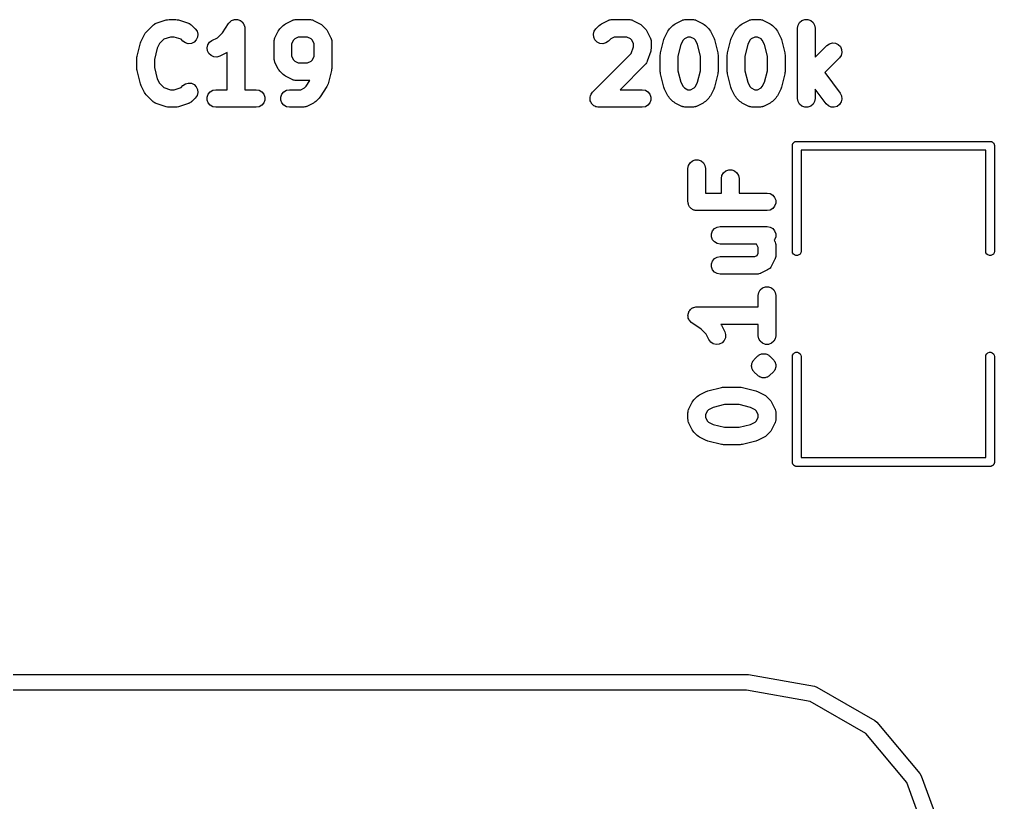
# Model space of a CAD drawing. Extents: x 51 to 137, y -158 to -25.
# Drawn here: x 74.62 to 88.71, y -124.44 to -113.12 of the extents above; entities that cross this region are included whole.
import ezdxf

# ---------------------------------------------------------------- set-up
doc = ezdxf.new("R2010")
doc.units = 0
doc.header["$MEASUREMENT"] = 0
doc.layers.add('BLACK', color=7, linetype='CONTINUOUS')

msp = doc.modelspace()

# ---------------------------------------------------------------- linework, layer by layer
at = {"layer": 'Black'}
for p, q in [((76.5953, -113.174), (76.7404, -113.125)), ((76.7404, -113.125), (76.7605, -113.122)), ((76.7605, -113.122), (76.7806, -113.119)), ((76.7806, -113.119), (76.8773, -113.119)), ((76.8773, -113.119), (76.8974, -113.122)), ((76.8974, -113.122), (76.9175, -113.125)), ((76.9175, -113.125), (77.0626, -113.174)), ((77.6793, -113.14), (77.6847, -113.136)), ((77.6847, -113.136), (77.6989, -113.13)), ((77.6989, -113.13), (77.7125, -113.124)), ((77.7125, -113.124), (77.7195, -113.123)), ((77.7195, -113.123), (77.7261, -113.121)), ((77.7261, -113.121), (77.7413, -113.121)), ((77.7413, -113.121), (77.7564, -113.119)), ((77.7564, -113.119), (77.7632, -113.121)), ((77.7632, -113.121), (77.7702, -113.121)), ((77.7702, -113.121), (77.7845, -113.126)), ((77.7845, -113.126), (77.7992, -113.129)), ((77.7992, -113.129), (77.8051, -113.133)), ((77.8051, -113.133), (77.8117, -113.136)), ((77.8117, -113.136), (77.8233, -113.145)), ((78.4655, -113.18), (78.5623, -113.132)), ((78.5623, -113.132), (78.5693, -113.13)), ((78.5693, -113.13), (78.5756, -113.126)), ((78.5756, -113.126), (78.5903, -113.124)), ((78.5903, -113.124), (78.6045, -113.119)), ((78.6045, -113.119), (78.6118, -113.12)), ((78.6118, -113.12), (78.619, -113.119)), ((78.619, -113.119), (78.8126, -113.119)), ((78.8126, -113.119), (78.8198, -113.12)), ((78.8198, -113.12), (78.8271, -113.119)), ((78.8271, -113.119), (78.8413, -113.124)), ((78.8413, -113.124), (78.856, -113.126)), ((78.856, -113.126), (78.8623, -113.13)), ((78.8623, -113.13), (78.8694, -113.132)), ((78.8694, -113.132), (78.9661, -113.18)), ((83.0314, -113.18), (83.1282, -113.132)), ((83.1282, -113.132), (83.1352, -113.13)), ((83.1352, -113.13), (83.1416, -113.126)), ((83.1416, -113.126), (83.1562, -113.124)), ((83.1562, -113.124), (83.1705, -113.119)), ((83.1705, -113.119), (83.1778, -113.12)), ((83.1778, -113.12), (83.185, -113.119)), ((83.185, -113.119), (83.4269, -113.119)), ((83.4269, -113.119), (83.4341, -113.12)), ((83.4341, -113.12), (83.4414, -113.119)), ((83.4414, -113.119), (83.4557, -113.124)), ((83.4557, -113.124), (83.4703, -113.126)), ((83.4703, -113.126), (83.4767, -113.13)), ((83.4767, -113.13), (83.4837, -113.132)), ((83.4837, -113.132), (83.5805, -113.18)), ((84.0958, -113.18), (84.1926, -113.132)), ((84.1926, -113.132), (84.1996, -113.13)), ((84.1996, -113.13), (84.2059, -113.126)), ((84.2059, -113.126), (84.2206, -113.124)), ((84.2206, -113.124), (84.2349, -113.119)), ((84.2349, -113.119), (84.2422, -113.12)), ((84.2422, -113.12), (84.2494, -113.119)), ((84.2494, -113.119), (84.3461, -113.119)), ((84.3461, -113.119), (84.3534, -113.12)), ((84.3534, -113.12), (84.3607, -113.119)), ((84.3607, -113.119), (84.3749, -113.124)), ((84.3749, -113.124), (84.3896, -113.126)), ((84.3896, -113.126), (84.3959, -113.13)), ((84.3959, -113.13), (84.4029, -113.132)), ((84.4029, -113.132), (84.4997, -113.18)), ((85.0634, -113.18), (85.1602, -113.132)), ((85.1602, -113.132), (85.1672, -113.13)), ((85.1672, -113.13), (85.1736, -113.126)), ((85.1736, -113.126), (85.1882, -113.124)), ((85.1882, -113.124), (85.2025, -113.119)), ((85.2025, -113.119), (85.2098, -113.12)), ((85.2098, -113.12), (85.217, -113.119)), ((85.217, -113.119), (85.3138, -113.119)), ((85.3138, -113.119), (85.321, -113.12)), ((85.321, -113.12), (85.3283, -113.119)), ((85.3283, -113.119), (85.3425, -113.124)), ((85.3425, -113.124), (85.3572, -113.126)), ((85.3572, -113.126), (85.3635, -113.13)), ((85.3635, -113.13), (85.3706, -113.132)), ((85.3706, -113.132), (85.4673, -113.18)), ((85.8938, -113.164), (85.9276, -113.136)), ((85.9276, -113.136), (85.969, -113.121)), ((85.969, -113.121), (86.0131, -113.121)), ((86.0131, -113.121), (86.0546, -113.136)), ((86.0546, -113.136), (86.0884, -113.164)), ((76.4489, -113.301), (76.5456, -113.204)), ((76.5456, -113.204), (76.5516, -113.2)), ((76.5516, -113.2), (76.5565, -113.195)), ((76.5565, -113.195), (76.5696, -113.187)), ((76.5696, -113.187), (76.5818, -113.179)), ((76.5818, -113.179), (76.5888, -113.177)), ((76.5888, -113.177), (76.5953, -113.174)), ((77.0626, -113.174), (77.0691, -113.177)), ((77.0691, -113.177), (77.0761, -113.179)), ((77.0761, -113.179), (77.0883, -113.187)), ((77.0883, -113.187), (77.1014, -113.195)), ((77.1014, -113.195), (77.1063, -113.2)), ((77.1063, -113.2), (77.1123, -113.204)), ((77.1123, -113.204), (77.1607, -113.253)), ((77.1607, -113.253), (77.186, -113.289)), ((77.5527, -113.31), (77.6425, -113.175)), ((77.6425, -113.175), (77.6474, -113.17)), ((77.6474, -113.17), (77.6509, -113.164)), ((77.6509, -113.164), (77.6625, -113.154)), ((77.6625, -113.154), (77.673, -113.143)), ((77.673, -113.143), (77.6793, -113.14)), ((77.8233, -113.145), (77.8359, -113.154)), ((77.8359, -113.154), (77.8401, -113.159)), ((77.8401, -113.159), (77.8455, -113.164)), ((77.8455, -113.164), (77.8531, -113.177)), ((77.8531, -113.177), (77.862, -113.189)), ((77.862, -113.189), (77.864, -113.196)), ((77.864, -113.196), (77.8675, -113.202)), ((77.8675, -113.202), (77.8702, -113.217)), ((77.8702, -113.217), (77.8744, -113.232)), ((77.8744, -113.232), (77.874, -113.239)), ((77.874, -113.239), (77.8752, -113.246)), ((77.8752, -113.246), (77.8752, -114.135)), ((78.3603, -113.286), (78.3724, -113.269)), ((78.3724, -113.269), (78.3841, -113.253)), ((78.3841, -113.253), (78.4325, -113.204)), ((78.4325, -113.204), (78.4492, -113.193)), ((78.4492, -113.193), (78.4655, -113.18)), ((78.9661, -113.18), (78.9825, -113.193)), ((78.9825, -113.193), (78.9991, -113.204)), ((78.9991, -113.204), (79.0475, -113.253)), ((79.0475, -113.253), (79.0592, -113.269)), ((79.0592, -113.269), (79.0713, -113.286)), ((82.9248, -113.289), (82.9501, -113.253)), ((82.9501, -113.253), (82.9984, -113.204)), ((82.9984, -113.204), (83.0151, -113.193)), ((83.0151, -113.193), (83.0314, -113.18)), ((83.5805, -113.18), (83.5968, -113.193)), ((83.5968, -113.193), (83.6135, -113.204)), ((83.6135, -113.204), (83.6619, -113.253)), ((83.6619, -113.253), (83.6735, -113.269)), ((83.6735, -113.269), (83.6856, -113.286)), ((83.9906, -113.286), (84.0028, -113.269)), ((84.0028, -113.269), (84.0144, -113.253)), ((84.0144, -113.253), (84.0628, -113.204)), ((84.0628, -113.204), (84.0795, -113.193)), ((84.0795, -113.193), (84.0958, -113.18)), ((84.4997, -113.18), (84.516, -113.193)), ((84.516, -113.193), (84.5327, -113.204)), ((84.5327, -113.204), (84.5811, -113.253)), ((84.5811, -113.253), (84.5928, -113.269)), ((84.5928, -113.269), (84.6049, -113.286)), ((84.9583, -113.286), (84.9704, -113.269)), ((84.9704, -113.269), (84.9821, -113.253)), ((84.9821, -113.253), (85.0304, -113.204)), ((85.0304, -113.204), (85.0471, -113.193)), ((85.0471, -113.193), (85.0634, -113.18)), ((85.4673, -113.18), (85.4836, -113.193)), ((85.4836, -113.193), (85.5003, -113.204)), ((85.5003, -113.204), (85.5487, -113.253)), ((85.5487, -113.253), (85.5604, -113.269)), ((85.5604, -113.269), (85.5725, -113.286)), ((85.8641, -113.246), (85.8718, -113.202)), ((85.8641, -114.262), (85.8641, -113.246)), ((85.8718, -113.202), (85.8938, -113.164)), ((86.0884, -113.164), (86.1104, -113.202)), ((86.1104, -113.202), (86.1181, -113.246)), ((86.1181, -113.246), (86.1181, -113.665)), ((76.3767, -113.431), (76.4251, -113.334)), ((76.4251, -113.334), (76.4372, -113.318)), ((76.4372, -113.318), (76.4489, -113.301)), ((76.704, -113.405), (76.643, -113.466)), ((76.8012, -113.373), (76.704, -113.405)), ((76.8567, -113.373), (76.8012, -113.373)), ((76.9539, -113.405), (76.8567, -113.373)), ((76.9811, -113.432), (76.9539, -113.405)), ((77.1749, -113.415), (77.1437, -113.446)), ((77.1935, -113.375), (77.1749, -113.415)), ((77.186, -113.289), (77.1974, -113.331)), ((77.1974, -113.331), (77.1935, -113.375)), ((77.4011, -113.422), (77.4794, -113.383)), ((77.4794, -113.383), (77.5527, -113.31)), ((78.2994, -113.425), (78.3036, -113.41)), ((78.3036, -113.41), (78.3062, -113.396)), ((78.3062, -113.396), (78.3098, -113.389)), ((78.3098, -113.389), (78.3119, -113.382)), ((78.3119, -113.382), (78.3603, -113.286)), ((78.5783, -113.418), (78.5525, -113.469)), ((78.5975, -113.398), (78.5783, -113.418)), ((78.649, -113.373), (78.5975, -113.398)), ((78.7826, -113.373), (78.649, -113.373)), ((78.8341, -113.398), (78.7826, -113.373)), ((78.8533, -113.418), (78.8341, -113.398)), ((78.8791, -113.469), (78.8533, -113.418)), ((79.0713, -113.286), (79.1197, -113.382)), ((79.1197, -113.382), (79.1218, -113.389)), ((79.1218, -113.389), (79.1254, -113.396)), ((79.1254, -113.396), (79.128, -113.41)), ((79.128, -113.41), (79.1323, -113.425)), ((82.9133, -113.331), (82.9248, -113.289)), ((82.9172, -113.375), (82.9133, -113.331)), ((82.9358, -113.415), (82.9172, -113.375)), ((82.967, -113.446), (82.9358, -113.415)), ((83.1635, -113.398), (83.1297, -113.432)), ((83.215, -113.373), (83.1635, -113.398)), ((83.3969, -113.373), (83.215, -113.373)), ((83.4484, -113.398), (83.3969, -113.373)), ((83.4677, -113.418), (83.4484, -113.398)), ((83.4934, -113.469), (83.4677, -113.418)), ((83.6856, -113.286), (83.734, -113.382)), ((83.734, -113.382), (83.7361, -113.389)), ((83.7361, -113.389), (83.7398, -113.396)), ((83.7398, -113.396), (83.7424, -113.41)), ((83.7424, -113.41), (83.7466, -113.425)), ((83.8843, -113.602), (83.9326, -113.408)), ((83.9326, -113.408), (83.9383, -113.396)), ((83.9383, -113.396), (83.9423, -113.382)), ((83.9423, -113.382), (83.9906, -113.286)), ((84.2086, -113.418), (84.1757, -113.483)), ((84.2279, -113.398), (84.2086, -113.418)), ((84.2794, -113.373), (84.2279, -113.398)), ((84.3162, -113.373), (84.2794, -113.373)), ((84.3677, -113.398), (84.3162, -113.373)), ((84.3869, -113.418), (84.3677, -113.398)), ((84.4198, -113.483), (84.3869, -113.418)), ((84.6049, -113.286), (84.6533, -113.382)), ((84.6533, -113.382), (84.6572, -113.396)), ((84.6572, -113.396), (84.6629, -113.408)), ((84.6629, -113.408), (84.7113, -113.602)), ((84.8519, -113.602), (84.9003, -113.408)), ((84.9003, -113.408), (84.9059, -113.396)), ((84.9059, -113.396), (84.9099, -113.382)), ((84.9099, -113.382), (84.9583, -113.286)), ((85.1762, -113.418), (85.1433, -113.483)), ((85.1955, -113.398), (85.1762, -113.418)), ((85.247, -113.373), (85.1955, -113.398)), ((85.2838, -113.373), (85.247, -113.373)), ((85.3353, -113.398), (85.2838, -113.373)), ((85.3545, -113.418), (85.3353, -113.398)), ((85.3875, -113.483), (85.3545, -113.418)), ((85.5725, -113.286), (85.6209, -113.382)), ((85.6209, -113.382), (85.6248, -113.396)), ((85.6248, -113.396), (85.6305, -113.408)), ((85.6305, -113.408), (85.6789, -113.602)), ((76.3187, -113.65), (76.3671, -113.457)), ((76.3671, -113.457), (76.3727, -113.444)), ((76.3727, -113.444), (76.3767, -113.431)), ((76.6101, -113.532), (76.5689, -113.697)), ((76.643, -113.466), (76.6101, -113.532)), ((77.0172, -113.457), (76.9811, -113.432)), ((77.0598, -113.469), (77.0172, -113.457)), ((77.1037, -113.465), (77.0598, -113.469)), ((77.1437, -113.446), (77.1037, -113.465)), ((77.3311, -113.528), (77.3414, -113.485)), ((77.3362, -113.572), (77.3311, -113.528)), ((77.3414, -113.485), (77.3657, -113.449)), ((77.3657, -113.449), (77.4011, -113.422)), ((78.2985, -113.439), (78.2998, -113.432)), ((78.2985, -113.681), (78.2985, -113.439)), ((78.2998, -113.432), (78.2994, -113.425)), ((78.5525, -113.469), (78.5525, -113.651)), ((78.8791, -113.651), (78.8791, -113.469)), ((79.1323, -113.425), (79.1318, -113.432)), ((79.1318, -113.432), (79.1331, -113.439)), ((79.1331, -113.439), (79.1331, -113.826)), ((83.007, -113.465), (82.967, -113.446)), ((83.0509, -113.469), (83.007, -113.465)), ((83.0935, -113.457), (83.0509, -113.469)), ((83.1297, -113.432), (83.0935, -113.457)), ((83.461, -113.612), (83.4934, -113.515)), ((83.4934, -113.515), (83.4934, -113.469)), ((83.7439, -113.556), (83.7409, -113.576)), ((83.7474, -113.536), (83.7439, -113.556)), ((83.7466, -113.425), (83.7462, -113.432)), ((83.7462, -113.432), (83.7474, -113.439)), ((83.7474, -113.439), (83.7474, -113.536)), ((84.1757, -113.483), (84.1345, -113.648)), ((84.461, -113.648), (84.4198, -113.483)), ((85.1433, -113.483), (85.1021, -113.648)), ((85.4287, -113.648), (85.3875, -113.483)), ((86.1181, -113.665), (86.2883, -113.494)), ((86.2883, -113.494), (86.3245, -113.469)), ((86.3245, -113.469), (86.3671, -113.458)), ((86.3671, -113.458), (86.411, -113.462)), ((86.411, -113.462), (86.451, -113.48)), ((86.451, -113.48), (86.4822, -113.511)), ((86.4822, -113.511), (86.5008, -113.551)), ((86.5008, -113.551), (86.5047, -113.595)), ((76.3149, -113.681), (76.3176, -113.666)), ((76.3149, -113.826), (76.3149, -113.681)), ((76.3176, -113.666), (76.3187, -113.65)), ((76.5689, -113.697), (76.5689, -113.811)), ((77.3559, -113.612), (77.3362, -113.572)), ((77.3879, -113.642), (77.3559, -113.612)), ((77.4284, -113.659), (77.3879, -113.642)), ((77.4724, -113.662), (77.4284, -113.659)), ((77.5147, -113.649), (77.4724, -113.662)), ((77.6115, -113.601), (77.5147, -113.649)), ((77.6212, -113.594), (77.6115, -113.601)), ((77.6212, -114.135), (77.6212, -113.594)), ((78.2998, -113.688), (78.2985, -113.681)), ((78.2994, -113.696), (78.2998, -113.688)), ((78.3036, -113.71), (78.2994, -113.696)), ((78.5525, -113.651), (78.5783, -113.703)), ((78.8533, -113.703), (78.8791, -113.651)), ((82.9017, -114.172), (83.461, -113.612)), ((83.7409, -113.576), (83.6925, -113.721)), ((83.8805, -113.633), (83.8832, -113.617)), ((83.8805, -113.875), (83.8805, -113.633)), ((83.8832, -113.617), (83.8843, -113.602)), ((84.1345, -113.648), (84.1345, -113.859)), ((84.461, -113.859), (84.461, -113.648)), ((84.7113, -113.602), (84.7123, -113.617)), ((84.7123, -113.617), (84.715, -113.633)), ((84.715, -113.633), (84.715, -113.875)), ((84.8481, -113.633), (84.8508, -113.617)), ((84.8481, -113.875), (84.8481, -113.633)), ((84.8508, -113.617), (84.8519, -113.602)), ((85.1021, -113.648), (85.1021, -113.859)), ((85.4287, -113.859), (85.4287, -113.648)), ((85.6789, -113.602), (85.68, -113.617)), ((85.68, -113.617), (85.6827, -113.633)), ((85.6827, -113.633), (85.6827, -113.875)), ((86.4679, -113.674), (86.2555, -113.886)), ((86.4932, -113.638), (86.4679, -113.674)), ((86.5047, -113.595), (86.4932, -113.638)), ((76.3176, -113.841), (76.3149, -113.826)), ((76.3187, -113.857), (76.3176, -113.841)), ((76.5689, -113.811), (76.6101, -113.975)), ((78.3062, -113.724), (78.3036, -113.71)), ((78.3098, -113.731), (78.3062, -113.724)), ((78.3119, -113.738), (78.3098, -113.731)), ((78.3603, -113.835), (78.3119, -113.738)), ((78.3724, -113.851), (78.3603, -113.835)), ((78.5783, -113.703), (78.5975, -113.722)), ((78.5975, -113.722), (78.649, -113.748)), ((78.649, -113.748), (78.7826, -113.748)), ((78.7826, -113.748), (78.8341, -113.722)), ((78.8341, -113.722), (78.8533, -113.703)), ((79.1304, -113.841), (79.1293, -113.857)), ((79.1331, -113.826), (79.1304, -113.841)), ((83.6619, -113.771), (83.2981, -114.135)), ((83.666, -113.765), (83.6619, -113.771)), ((83.6715, -113.76), (83.666, -113.765)), ((83.6786, -113.747), (83.6715, -113.76)), ((83.6871, -113.735), (83.6786, -113.747)), ((83.689, -113.728), (83.6871, -113.735)), ((83.6925, -113.721), (83.689, -113.728)), ((76.3671, -114.051), (76.3187, -113.857)), ((76.6101, -113.975), (76.643, -114.041)), ((78.3841, -113.868), (78.3724, -113.851)), ((78.4325, -113.916), (78.3841, -113.868)), ((78.4492, -113.928), (78.4325, -113.916)), ((78.4655, -113.94), (78.4492, -113.928)), ((78.5623, -113.988), (78.4655, -113.94)), ((79.1293, -113.857), (79.0809, -114.051)), ((83.8832, -113.89), (83.8805, -113.875)), ((83.8843, -113.905), (83.8832, -113.89)), ((83.9326, -114.099), (83.8843, -113.905)), ((84.1345, -113.859), (84.1757, -114.024)), ((84.4198, -114.024), (84.461, -113.859)), ((84.7113, -113.905), (84.6629, -114.099)), ((84.7123, -113.89), (84.7113, -113.905)), ((84.715, -113.875), (84.7123, -113.89)), ((84.8508, -113.89), (84.8481, -113.875)), ((84.8519, -113.905), (84.8508, -113.89)), ((84.9003, -114.099), (84.8519, -113.905)), ((85.1021, -113.859), (85.1433, -114.024)), ((85.3875, -114.024), (85.4287, -113.859)), ((85.6789, -113.905), (85.6305, -114.099)), ((85.68, -113.89), (85.6789, -113.905)), ((85.6827, -113.875), (85.68, -113.89)), ((86.2555, -113.886), (86.4797, -114.185)), ((76.3727, -114.063), (76.3671, -114.051)), ((76.3767, -114.077), (76.3727, -114.063)), ((76.4251, -114.173), (76.3767, -114.077)), ((76.643, -114.041), (76.704, -114.102)), ((76.704, -114.102), (76.8012, -114.135)), ((76.8567, -114.135), (76.9539, -114.102)), ((76.9539, -114.102), (76.9811, -114.075)), ((76.9811, -114.075), (77.0172, -114.05)), ((77.0172, -114.05), (77.0598, -114.038)), ((77.0598, -114.038), (77.1037, -114.042)), ((77.1037, -114.042), (77.1437, -114.061)), ((77.1437, -114.061), (77.1749, -114.092)), ((77.1749, -114.092), (77.1935, -114.132)), ((78.5693, -113.99), (78.5623, -113.988)), ((78.5756, -113.994), (78.5693, -113.99)), ((78.5903, -113.996), (78.5756, -113.994)), ((78.6045, -114.001), (78.5903, -113.996)), ((78.6118, -114), (78.6045, -114.001)), ((78.619, -114.002), (78.6118, -114)), ((78.8126, -114.002), (78.619, -114.002)), ((78.6858, -114.135), (78.7373, -114.109)), ((78.7373, -114.109), (78.7623, -114.084)), ((78.7623, -114.084), (78.8178, -114.001)), ((78.8178, -114.001), (78.8126, -114.002)), ((79.0634, -114.09), (78.9666, -114.235)), ((79.0721, -114.07), (79.0634, -114.09)), ((79.0809, -114.051), (79.0721, -114.07)), ((83.9383, -114.112), (83.9326, -114.099)), ((83.9423, -114.125), (83.9383, -114.112)), ((84.1757, -114.024), (84.2086, -114.09)), ((84.2086, -114.09), (84.2279, -114.109)), ((84.2279, -114.109), (84.2794, -114.135)), ((84.3162, -114.135), (84.3677, -114.109)), ((84.3677, -114.109), (84.3869, -114.09)), ((84.3869, -114.09), (84.4198, -114.024)), ((84.6572, -114.112), (84.6533, -114.125)), ((84.6629, -114.099), (84.6572, -114.112)), ((84.9059, -114.112), (84.9003, -114.099)), ((84.9099, -114.125), (84.9059, -114.112)), ((85.1433, -114.024), (85.1762, -114.09)), ((85.1762, -114.09), (85.1955, -114.109)), ((85.1955, -114.109), (85.247, -114.135)), ((85.2838, -114.135), (85.3353, -114.109)), ((85.3353, -114.109), (85.3545, -114.09)), ((85.3545, -114.09), (85.3875, -114.024)), ((85.6248, -114.112), (85.6209, -114.125)), ((85.6305, -114.099), (85.6248, -114.112)), ((76.4372, -114.19), (76.4251, -114.173)), ((76.4489, -114.206), (76.4372, -114.19)), ((76.5456, -114.303), (76.4489, -114.206)), ((76.8012, -114.135), (76.8567, -114.135)), ((77.1607, -114.255), (77.1123, -114.303)), ((77.186, -114.219), (77.1607, -114.255)), ((77.1974, -114.176), (77.186, -114.219)), ((77.1935, -114.132), (77.1974, -114.176)), ((77.3328, -114.24), (77.3479, -114.198)), ((77.3328, -114.284), (77.3328, -114.24)), ((77.3479, -114.198), (77.3763, -114.164)), ((77.3763, -114.164), (77.4145, -114.142)), ((77.4145, -114.142), (77.4579, -114.135)), ((77.4579, -114.135), (77.6212, -114.135)), ((77.8752, -114.135), (78.0385, -114.135)), ((78.0385, -114.135), (78.0819, -114.142)), ((78.0819, -114.142), (78.1201, -114.164)), ((78.1201, -114.164), (78.1485, -114.198)), ((78.1485, -114.198), (78.1635, -114.24)), ((78.1635, -114.24), (78.1635, -114.284)), ((78.3972, -114.24), (78.4123, -114.198)), ((78.3972, -114.284), (78.3972, -114.24)), ((78.4123, -114.198), (78.4407, -114.164)), ((78.4407, -114.164), (78.4788, -114.142)), ((78.4788, -114.142), (78.5223, -114.135)), ((78.5223, -114.135), (78.6858, -114.135)), ((78.9508, -114.255), (78.9024, -114.303)), ((78.958, -114.244), (78.9508, -114.255)), ((78.9666, -114.235), (78.958, -114.244)), ((82.865, -114.251), (82.8664, -114.245)), ((82.8664, -114.267), (82.865, -114.251)), ((82.8664, -114.24), (82.8721, -114.224)), ((82.8664, -114.245), (82.8664, -114.24)), ((82.8721, -114.224), (82.8764, -114.208)), ((82.8764, -114.208), (82.8796, -114.203)), ((82.8796, -114.203), (82.8815, -114.198)), ((82.8815, -114.198), (82.8922, -114.185)), ((82.8922, -114.185), (82.9017, -114.172)), ((83.2981, -114.135), (83.6204, -114.135)), ((83.6204, -114.135), (83.6639, -114.142)), ((83.6639, -114.142), (83.7021, -114.164)), ((83.7021, -114.164), (83.7304, -114.198)), ((83.7304, -114.198), (83.7455, -114.24)), ((83.7455, -114.24), (83.7455, -114.284)), ((83.9906, -114.222), (83.9423, -114.125)), ((84.0028, -114.238), (83.9906, -114.222)), ((84.0144, -114.255), (84.0028, -114.238)), ((84.0628, -114.303), (84.0144, -114.255)), ((84.2794, -114.135), (84.3162, -114.135)), ((84.5811, -114.255), (84.5327, -114.303)), ((84.5928, -114.238), (84.5811, -114.255)), ((84.6049, -114.222), (84.5928, -114.238)), ((84.6533, -114.125), (84.6049, -114.222)), ((84.9583, -114.222), (84.9099, -114.125)), ((84.9704, -114.238), (84.9583, -114.222)), ((84.9821, -114.255), (84.9704, -114.238)), ((85.0304, -114.303), (84.9821, -114.255)), ((85.247, -114.135), (85.2838, -114.135)), ((85.5487, -114.255), (85.5003, -114.303)), ((85.5604, -114.238), (85.5487, -114.255)), ((85.5725, -114.222), (85.5604, -114.238)), ((85.6209, -114.125), (85.5725, -114.222)), ((85.8718, -114.305), (85.8641, -114.262)), ((86.1181, -114.262), (86.1104, -114.305)), ((86.2765, -114.338), (86.1181, -114.127)), ((86.1181, -114.127), (86.1181, -114.262)), ((86.4797, -114.185), (86.4997, -114.225)), ((86.4997, -114.225), (86.505, -114.269)), ((76.5516, -114.307), (76.5456, -114.303)), ((76.5565, -114.313), (76.5516, -114.307)), ((76.5696, -114.32), (76.5565, -114.313)), ((76.5818, -114.328), (76.5696, -114.32)), ((76.5888, -114.33), (76.5818, -114.328)), ((76.5953, -114.334), (76.5888, -114.33)), ((76.7404, -114.382), (76.5953, -114.334)), ((76.7605, -114.385), (76.7404, -114.382)), ((76.7806, -114.389), (76.7605, -114.385)), ((76.8773, -114.389), (76.7806, -114.389)), ((76.8974, -114.385), (76.8773, -114.389)), ((76.9175, -114.382), (76.8974, -114.385)), ((77.0626, -114.334), (76.9175, -114.382)), ((77.0691, -114.33), (77.0626, -114.334)), ((77.0761, -114.328), (77.0691, -114.33)), ((77.0883, -114.32), (77.0761, -114.328)), ((77.1014, -114.313), (77.0883, -114.32)), ((77.1063, -114.307), (77.1014, -114.313)), ((77.1123, -114.303), (77.1063, -114.307)), ((77.3479, -114.325), (77.3328, -114.284)), ((77.3763, -114.359), (77.3479, -114.325)), ((77.4145, -114.381), (77.3763, -114.359)), ((77.4579, -114.389), (77.4145, -114.381)), ((78.0385, -114.389), (77.4579, -114.389)), ((78.0819, -114.381), (78.0385, -114.389)), ((78.1201, -114.359), (78.0819, -114.381)), ((78.1485, -114.325), (78.1201, -114.359)), ((78.1635, -114.284), (78.1485, -114.325)), ((78.4123, -114.325), (78.3972, -114.284)), ((78.4407, -114.359), (78.4123, -114.325)), ((78.4788, -114.381), (78.4407, -114.359)), ((78.5223, -114.389), (78.4788, -114.381)), ((78.7158, -114.389), (78.5223, -114.389)), ((78.723, -114.387), (78.7158, -114.389)), ((78.7303, -114.388), (78.723, -114.387)), ((78.7446, -114.384), (78.7303, -114.388)), ((78.7592, -114.381), (78.7446, -114.384)), ((78.7656, -114.377), (78.7592, -114.381)), ((78.7726, -114.375), (78.7656, -114.377)), ((78.8694, -114.327), (78.7726, -114.375)), ((78.8791, -114.32), (78.8694, -114.327)), ((78.8857, -114.315), (78.8791, -114.32)), ((78.9024, -114.303), (78.8857, -114.315)), ((82.8664, -114.284), (82.8664, -114.267)), ((82.8683, -114.289), (82.8664, -114.284)), ((82.8688, -114.294), (82.8683, -114.289)), ((82.8758, -114.31), (82.8688, -114.294)), ((82.8815, -114.325), (82.8758, -114.31)), ((82.8851, -114.329), (82.8815, -114.325)), ((82.8874, -114.334), (82.8851, -114.329)), ((82.8992, -114.346), (82.8874, -114.334)), ((82.9098, -114.359), (82.8992, -114.346)), ((82.9147, -114.362), (82.9098, -114.359)), ((82.9186, -114.366), (82.9147, -114.362)), ((82.9337, -114.373), (82.9186, -114.366)), ((82.948, -114.381), (82.9337, -114.373)), ((82.9535, -114.382), (82.948, -114.381)), ((82.9586, -114.384), (82.9535, -114.382)), ((82.9751, -114.386), (82.9586, -114.384)), ((82.9915, -114.389), (82.9751, -114.386)), ((83.6204, -114.389), (82.9915, -114.389)), ((83.6639, -114.381), (83.6204, -114.389)), ((83.7021, -114.359), (83.6639, -114.381)), ((83.7304, -114.325), (83.7021, -114.359)), ((83.7455, -114.284), (83.7304, -114.325)), ((84.0795, -114.315), (84.0628, -114.303)), ((84.0958, -114.327), (84.0795, -114.315)), ((84.1926, -114.375), (84.0958, -114.327)), ((84.1996, -114.377), (84.1926, -114.375)), ((84.2059, -114.381), (84.1996, -114.377)), ((84.2206, -114.384), (84.2059, -114.381)), ((84.2349, -114.388), (84.2206, -114.384)), ((84.2422, -114.387), (84.2349, -114.388)), ((84.2494, -114.389), (84.2422, -114.387)), ((84.3461, -114.389), (84.2494, -114.389)), ((84.3534, -114.387), (84.3461, -114.389)), ((84.3607, -114.388), (84.3534, -114.387)), ((84.3749, -114.384), (84.3607, -114.388)), ((84.3896, -114.381), (84.3749, -114.384)), ((84.3959, -114.377), (84.3896, -114.381)), ((84.4029, -114.375), (84.3959, -114.377)), ((84.461, -114.346), (84.4029, -114.375)), ((84.4997, -114.327), (84.461, -114.346)), ((84.516, -114.315), (84.4997, -114.327)), ((84.5327, -114.303), (84.516, -114.315)), ((85.0471, -114.315), (85.0304, -114.303)), ((85.0634, -114.327), (85.0471, -114.315)), ((85.1602, -114.375), (85.0634, -114.327)), ((85.1672, -114.377), (85.1602, -114.375)), ((85.1736, -114.381), (85.1672, -114.377)), ((85.1882, -114.384), (85.1736, -114.381)), ((85.2025, -114.388), (85.1882, -114.384)), ((85.2098, -114.387), (85.2025, -114.388)), ((85.217, -114.389), (85.2098, -114.387)), ((85.3138, -114.389), (85.217, -114.389)), ((85.321, -114.387), (85.3138, -114.389)), ((85.3283, -114.388), (85.321, -114.387)), ((85.3425, -114.384), (85.3283, -114.388)), ((85.3572, -114.381), (85.3425, -114.384)), ((85.3635, -114.377), (85.3572, -114.381)), ((85.3706, -114.375), (85.3635, -114.377)), ((85.4287, -114.346), (85.3706, -114.375)), ((85.4673, -114.327), (85.4287, -114.346)), ((85.4836, -114.315), (85.4673, -114.327)), ((85.5003, -114.303), (85.4836, -114.315)), ((85.8938, -114.343), (85.8718, -114.305)), ((85.9276, -114.372), (85.8938, -114.343)), ((85.969, -114.387), (85.9276, -114.372)), ((86.0131, -114.387), (85.969, -114.387)), ((86.0546, -114.372), (86.0131, -114.387)), ((86.0884, -114.343), (86.0546, -114.372)), ((86.1104, -114.305), (86.0884, -114.343)), ((86.3087, -114.368), (86.2765, -114.338)), ((86.3493, -114.385), (86.3087, -114.368)), ((86.3933, -114.388), (86.3493, -114.385)), ((86.4355, -114.375), (86.3933, -114.388)), ((86.4708, -114.348), (86.4355, -114.375)), ((86.4949, -114.312), (86.4708, -114.348)), ((86.505, -114.269), (86.4949, -114.312)), ((85.7885, -114.945), (85.7895, -114.94)), ((85.7885, -116.469), (85.7885, -114.945)), ((85.7895, -114.934), (85.7914, -114.929)), ((85.7895, -114.94), (85.7895, -114.934)), ((85.7914, -114.929), (85.7923, -114.923)), ((85.7923, -114.923), (85.7951, -114.918)), ((85.7951, -114.918), (85.797, -114.913)), ((85.797, -114.913), (85.8006, -114.909)), ((85.8006, -114.909), (85.8034, -114.904)), ((85.8034, -114.904), (85.8076, -114.901)), ((85.8076, -114.901), (85.8112, -114.896)), ((85.8112, -114.896), (85.816, -114.894)), ((85.816, -114.894), (85.8203, -114.89)), ((85.8203, -114.89), (85.8255, -114.888)), ((85.8255, -114.888), (85.8303, -114.885)), ((85.8303, -114.885), (85.8357, -114.884)), ((85.8357, -114.884), (85.841, -114.882)), ((85.841, -114.882), (85.8465, -114.882)), ((85.8465, -114.882), (85.852, -114.881)), ((85.852, -114.881), (88.646, -114.881)), ((88.646, -114.881), (88.6515, -114.882)), ((88.6515, -114.882), (88.657, -114.882)), ((88.657, -114.882), (88.6622, -114.884)), ((88.6622, -114.884), (88.6677, -114.885)), ((88.6677, -114.885), (88.6725, -114.888)), ((88.6725, -114.888), (88.6777, -114.89)), ((88.6777, -114.89), (88.682, -114.894)), ((88.682, -114.894), (88.6868, -114.896)), ((88.6868, -114.896), (88.6904, -114.901)), ((88.6904, -114.901), (88.6946, -114.904)), ((88.6946, -114.904), (88.6974, -114.909)), ((88.6974, -114.909), (88.701, -114.913)), ((88.701, -114.913), (88.7029, -114.918)), ((88.7029, -114.918), (88.7057, -114.923)), ((88.7057, -114.923), (88.7066, -114.929)), ((88.7066, -114.929), (88.7085, -114.934)), ((88.7085, -114.934), (88.7085, -114.94)), ((88.7085, -114.94), (88.7095, -114.945)), ((88.7095, -114.945), (88.7095, -116.469)), ((88.5825, -115.008), (85.9155, -115.008)), ((85.9155, -115.008), (85.9155, -116.469)), ((88.5825, -116.469), (88.5825, -115.008)), ((84.2796, -115.272), (84.2873, -115.228)), ((84.2873, -115.228), (84.3093, -115.19)), ((84.3093, -115.19), (84.3431, -115.162)), ((84.3431, -115.162), (84.3846, -115.146)), ((84.3846, -115.146), (84.4287, -115.146)), ((84.4287, -115.146), (84.4701, -115.162)), ((84.4701, -115.162), (84.5039, -115.19)), ((84.5039, -115.19), (84.526, -115.228)), ((84.526, -115.228), (84.5336, -115.272)), ((84.2796, -115.755), (84.2796, -115.272)), ((84.5336, -115.272), (84.5336, -115.628)), ((84.7634, -115.417), (84.7711, -115.373)), ((84.7711, -115.373), (84.7931, -115.335)), ((84.7931, -115.335), (84.8269, -115.307)), ((84.8269, -115.307), (84.8684, -115.292)), ((84.8684, -115.292), (84.9125, -115.292)), ((84.9125, -115.292), (84.9539, -115.307)), ((84.9539, -115.307), (84.9877, -115.335)), ((84.9877, -115.335), (85.0098, -115.373)), ((85.0098, -115.373), (85.0174, -115.417)), ((84.7634, -115.628), (84.7634, -115.417)), ((85.0174, -115.417), (85.0174, -115.628)), ((84.5336, -115.628), (84.7634, -115.628)), ((85.0174, -115.628), (85.4226, -115.628)), ((85.4226, -115.628), (85.4661, -115.636)), ((85.4661, -115.636), (85.5043, -115.658)), ((85.5043, -115.658), (85.5326, -115.692)), ((84.2815, -115.766), (84.2796, -115.755)), ((84.2815, -115.777), (84.2815, -115.766)), ((84.2853, -115.788), (84.2815, -115.777)), ((84.2873, -115.799), (84.2853, -115.788)), ((84.2928, -115.808), (84.2873, -115.799)), ((84.2966, -115.819), (84.2928, -115.808)), ((85.5326, -115.692), (85.5477, -115.733)), ((85.5477, -115.777), (85.5326, -115.819)), ((85.5477, -115.733), (85.5477, -115.777)), ((84.3038, -115.827), (84.2966, -115.819)), ((84.3093, -115.837), (84.3038, -115.827)), ((84.3178, -115.844), (84.3093, -115.837)), ((84.325, -115.853), (84.3178, -115.844)), ((84.3346, -115.858), (84.325, -115.853)), ((84.3431, -115.865), (84.3346, -115.858)), ((84.3536, -115.869), (84.3431, -115.865)), ((84.3632, -115.875), (84.3536, -115.869)), ((84.3741, -115.877), (84.3632, -115.875)), ((84.3846, -115.88), (84.3741, -115.877)), ((84.3957, -115.88), (84.3846, -115.88)), ((84.4066, -115.882), (84.3957, -115.88)), ((85.4226, -115.882), (84.4066, -115.882)), ((85.4661, -115.875), (85.4226, -115.882)), ((85.5043, -115.853), (85.4661, -115.875)), ((85.5326, -115.819), (85.5043, -115.853)), ((84.6202, -116.217), (84.6353, -116.176)), ((84.6202, -116.261), (84.6202, -116.217)), ((84.6353, -116.176), (84.6637, -116.142)), ((84.6637, -116.142), (84.7018, -116.12)), ((84.7018, -116.12), (84.7453, -116.112)), ((84.7453, -116.112), (85.4226, -116.112)), ((85.4226, -116.112), (85.4661, -116.12)), ((85.4661, -116.12), (85.5043, -116.142)), ((85.5043, -116.142), (85.5326, -116.176)), ((85.5326, -116.176), (85.5477, -116.217)), ((85.5477, -116.217), (85.5477, -116.261)), ((84.6353, -116.303), (84.6202, -116.261)), ((84.6637, -116.336), (84.6353, -116.303)), ((84.7018, -116.359), (84.6637, -116.336)), ((84.7453, -116.366), (84.7018, -116.359)), ((85.2716, -116.366), (84.7453, -116.366)), ((85.2956, -116.414), (85.2716, -116.366)), ((85.5326, -116.303), (85.5271, -116.309)), ((85.5271, -116.309), (85.5362, -116.328)), ((85.5477, -116.261), (85.5326, -116.303)), ((85.5362, -116.328), (85.5383, -116.335)), ((85.5383, -116.335), (85.542, -116.341)), ((85.542, -116.341), (85.5445, -116.356)), ((85.5445, -116.356), (85.5488, -116.37)), ((85.5488, -116.37), (85.5483, -116.377)), ((85.5483, -116.377), (85.5496, -116.384)), ((85.2796, -116.532), (85.2956, -116.499)), ((85.2956, -116.499), (85.2956, -116.414)), ((85.5496, -116.384), (85.5496, -116.529)), ((85.7923, -116.491), (85.7885, -116.469)), ((85.8034, -116.51), (85.7923, -116.491)), ((85.8203, -116.524), (85.8034, -116.51)), ((85.9006, -116.51), (85.8837, -116.524)), ((85.9117, -116.491), (85.9006, -116.51)), ((85.9155, -116.469), (85.9117, -116.491)), ((88.5863, -116.491), (88.5825, -116.469)), ((88.5974, -116.51), (88.5863, -116.491)), ((88.6142, -116.524), (88.5974, -116.51)), ((88.6946, -116.51), (88.6777, -116.524)), ((88.7057, -116.491), (88.6946, -116.51)), ((88.7095, -116.469), (88.7057, -116.491)), ((84.6202, -116.653), (84.6353, -116.611)), ((84.6202, -116.697), (84.6202, -116.653)), ((84.6353, -116.611), (84.6637, -116.577)), ((84.6637, -116.577), (84.7018, -116.555)), ((84.7018, -116.555), (84.7453, -116.548)), ((84.7453, -116.548), (85.2475, -116.548)), ((85.2475, -116.548), (85.2796, -116.532)), ((85.5362, -116.586), (85.4878, -116.683)), ((85.5383, -116.579), (85.5362, -116.586)), ((85.542, -116.573), (85.5383, -116.579)), ((85.5445, -116.558), (85.542, -116.573)), ((85.5488, -116.544), (85.5445, -116.558)), ((85.5496, -116.529), (85.5483, -116.537)), ((85.5483, -116.537), (85.5488, -116.544)), ((85.841, -116.532), (85.8203, -116.524)), ((85.863, -116.532), (85.841, -116.532)), ((85.8837, -116.524), (85.863, -116.532)), ((88.635, -116.532), (88.6142, -116.524)), ((88.657, -116.532), (88.635, -116.532)), ((88.6777, -116.524), (88.657, -116.532)), ((84.6353, -116.738), (84.6202, -116.697)), ((84.6637, -116.772), (84.6353, -116.738)), ((84.7018, -116.794), (84.6637, -116.772)), ((84.7453, -116.802), (84.7018, -116.794)), ((85.2847, -116.8), (85.2775, -116.802)), ((85.292, -116.801), (85.2847, -116.8)), ((85.3063, -116.797), (85.292, -116.801)), ((85.3209, -116.794), (85.3063, -116.797)), ((85.3273, -116.79), (85.3209, -116.794)), ((85.3343, -116.788), (85.3273, -116.79)), ((85.431, -116.74), (85.3343, -116.788)), ((85.446, -116.729), (85.431, -116.74)), ((85.4616, -116.718), (85.446, -116.729)), ((85.4636, -116.716), (85.4616, -116.718)), ((85.4665, -116.714), (85.4636, -116.716)), ((85.4767, -116.698), (85.4665, -116.714)), ((85.4878, -116.683), (85.4767, -116.698)), ((85.2775, -116.802), (84.7453, -116.802)), ((85.2956, -117.11), (85.3033, -117.067)), ((85.3033, -117.067), (85.3253, -117.028)), ((85.3253, -117.028), (85.3591, -117)), ((85.3591, -117), (85.4006, -116.985)), ((85.4006, -116.985), (85.4447, -116.985)), ((85.4447, -116.985), (85.4861, -117)), ((85.4861, -117), (85.5199, -117.028)), ((85.5199, -117.028), (85.542, -117.067)), ((85.542, -117.067), (85.5496, -117.11)), ((85.2956, -117.273), (85.2956, -117.11)), ((85.5496, -117.11), (85.5496, -117.691)), ((84.2815, -117.378), (84.2867, -117.364)), ((84.2867, -117.364), (84.2903, -117.349)), ((84.2903, -117.349), (84.2942, -117.343)), ((84.2942, -117.343), (84.2966, -117.337)), ((84.2966, -117.337), (84.3064, -117.325)), ((84.3064, -117.325), (84.3148, -117.313)), ((84.3148, -117.313), (84.3205, -117.308)), ((84.3205, -117.308), (84.325, -117.303)), ((84.325, -117.303), (84.3381, -117.295)), ((84.3381, -117.295), (84.3503, -117.286)), ((84.3503, -117.286), (84.3571, -117.285)), ((84.3571, -117.285), (84.3632, -117.281)), ((84.3632, -117.281), (84.3781, -117.278)), ((84.3781, -117.278), (84.3927, -117.274)), ((84.3927, -117.274), (84.3997, -117.275)), ((84.3997, -117.275), (84.4066, -117.273)), ((84.4066, -117.273), (85.2956, -117.273)), ((84.2799, -117.392), (84.2815, -117.385)), ((84.2815, -117.407), (84.2799, -117.392)), ((84.2815, -117.385), (84.2815, -117.378)), ((84.2815, -117.422), (84.2815, -117.407)), ((84.284, -117.429), (84.2815, -117.422)), ((84.2847, -117.436), (84.284, -117.429)), ((84.2914, -117.45), (84.2847, -117.436)), ((84.2966, -117.464), (84.2914, -117.45)), ((84.3012, -117.469), (84.2966, -117.464)), ((84.3043, -117.476), (84.3012, -117.469)), ((84.3152, -117.486), (84.3043, -117.476)), ((84.325, -117.498), (84.3152, -117.486)), ((84.3311, -117.501), (84.325, -117.498)), ((84.3362, -117.506), (84.3311, -117.501)), ((84.4708, -117.596), (84.3362, -117.506)), ((84.5441, -117.669), (84.4708, -117.596)), ((85.2956, -117.527), (84.7549, -117.527)), ((84.7549, -117.527), (84.7621, -117.537)), ((84.7621, -117.537), (84.8105, -117.634)), ((84.8105, -117.634), (84.8231, -117.676)), ((85.2956, -117.691), (85.2956, -117.527)), ((84.5833, -117.747), (84.5441, -117.669)), ((84.6096, -117.783), (84.5833, -117.747)), ((84.6464, -117.807), (84.6096, -117.783)), ((84.8029, -117.761), (84.7726, -117.793)), ((84.8204, -117.72), (84.8029, -117.761)), ((84.8231, -117.676), (84.8204, -117.72)), ((85.3033, -117.734), (85.2956, -117.691)), ((85.3253, -117.772), (85.3033, -117.734)), ((85.3591, -117.801), (85.3253, -117.772)), ((85.5199, -117.772), (85.4861, -117.801)), ((85.542, -117.734), (85.5199, -117.772)), ((85.5496, -117.691), (85.542, -117.734)), ((84.6893, -117.817), (84.6464, -117.807)), ((84.7331, -117.812), (84.6893, -117.817)), ((84.7726, -117.793), (84.7331, -117.812)), ((85.4006, -117.816), (85.3591, -117.801)), ((85.4447, -117.816), (85.4006, -117.816)), ((85.4861, -117.801), (85.4447, -117.816)), ((85.2108, -118.072), (85.214, -118.068)), ((85.214, -118.068), (85.2159, -118.063)), ((85.2159, -118.063), (85.2195, -118.058)), ((85.2195, -118.058), (85.2218, -118.053)), ((85.2218, -118.053), (85.2297, -118.045)), ((85.2297, -118.045), (85.2361, -118.036)), ((85.2361, -118.036), (85.2844, -117.988)), ((85.2844, -117.988), (85.2935, -117.981)), ((85.2935, -117.981), (85.3014, -117.974)), ((85.3014, -117.974), (85.3115, -117.969)), ((85.3115, -117.969), (85.3206, -117.963)), ((85.3206, -117.963), (85.3313, -117.96)), ((85.3313, -117.96), (85.3414, -117.955)), ((85.3414, -117.955), (85.3524, -117.954)), ((85.3524, -117.954), (85.3632, -117.951)), ((85.3632, -117.951), (85.3742, -117.952)), ((85.3742, -117.952), (85.3853, -117.951)), ((85.3853, -117.951), (85.396, -117.954)), ((85.396, -117.954), (85.4071, -117.955)), ((85.4071, -117.955), (85.4172, -117.96)), ((85.4172, -117.96), (85.4279, -117.963)), ((85.4279, -117.963), (85.437, -117.969)), ((85.437, -117.969), (85.4471, -117.974)), ((85.4471, -117.974), (85.4549, -117.981)), ((85.4549, -117.981), (85.464, -117.988)), ((85.464, -117.988), (85.5124, -118.036)), ((85.5124, -118.036), (85.5188, -118.045)), ((85.5188, -118.045), (85.5267, -118.053)), ((85.5267, -118.053), (85.529, -118.058)), ((85.529, -118.058), (85.5326, -118.063)), ((85.5326, -118.063), (85.5345, -118.068)), ((85.5345, -118.068), (85.5377, -118.072)), ((85.7885, -117.993), (85.7923, -117.971)), ((85.7885, -119.517), (85.7885, -117.993)), ((85.7923, -117.971), (85.8034, -117.952)), ((85.8034, -117.952), (85.8203, -117.938)), ((85.8203, -117.938), (85.841, -117.93)), ((85.841, -117.93), (85.863, -117.93)), ((85.863, -117.93), (85.8837, -117.938)), ((85.8837, -117.938), (85.9006, -117.952)), ((85.9006, -117.952), (85.9117, -117.971)), ((85.9117, -117.971), (85.9155, -117.993)), ((85.9155, -117.993), (85.9155, -119.453)), ((88.5825, -117.993), (88.5863, -117.971)), ((88.5825, -119.453), (88.5825, -117.993)), ((88.5863, -117.971), (88.5974, -117.952)), ((88.5974, -117.952), (88.6142, -117.938)), ((88.6142, -117.938), (88.635, -117.93)), ((88.635, -117.93), (88.657, -117.93)), ((88.657, -117.93), (88.6777, -117.938)), ((88.6777, -117.938), (88.6946, -117.952)), ((88.6946, -117.952), (88.7057, -117.971)), ((88.7057, -117.971), (88.7095, -117.993)), ((88.7095, -117.993), (88.7095, -119.517)), ((85.1993, -118.115), (85.2008, -118.11)), ((85.2003, -118.126), (85.1993, -118.115)), ((85.1993, -118.137), (85.2003, -118.126)), ((85.2008, -118.143), (85.1993, -118.137)), ((85.2008, -118.104), (85.2027, -118.099)), ((85.2008, -118.11), (85.2008, -118.104)), ((85.2008, -118.148), (85.2008, -118.143)), ((85.2027, -118.153), (85.2008, -118.148)), ((85.2027, -118.099), (85.2032, -118.093)), ((85.2032, -118.159), (85.2027, -118.153)), ((85.2032, -118.093), (85.2079, -118.083)), ((85.2079, -118.169), (85.2032, -118.159)), ((85.2079, -118.083), (85.2108, -118.072)), ((85.2108, -118.18), (85.2079, -118.169)), ((85.214, -118.184), (85.2108, -118.18)), ((85.2159, -118.19), (85.214, -118.184)), ((85.2195, -118.194), (85.2159, -118.19)), ((85.2218, -118.199), (85.2195, -118.194)), ((85.2297, -118.207), (85.2218, -118.199)), ((85.2361, -118.216), (85.2297, -118.207)), ((85.5188, -118.207), (85.5124, -118.216)), ((85.5267, -118.199), (85.5188, -118.207)), ((85.529, -118.194), (85.5267, -118.199)), ((85.5326, -118.19), (85.529, -118.194)), ((85.5345, -118.184), (85.5326, -118.19)), ((85.5377, -118.18), (85.5345, -118.184)), ((85.5377, -118.072), (85.5406, -118.083)), ((85.5406, -118.169), (85.5377, -118.18)), ((85.5406, -118.083), (85.5453, -118.093)), ((85.5453, -118.159), (85.5406, -118.169)), ((85.5453, -118.093), (85.5458, -118.099)), ((85.5458, -118.153), (85.5453, -118.159)), ((85.5458, -118.099), (85.5477, -118.104)), ((85.5477, -118.148), (85.5458, -118.153)), ((85.5477, -118.104), (85.5477, -118.11)), ((85.5477, -118.11), (85.5491, -118.115)), ((85.5491, -118.137), (85.5477, -118.143)), ((85.5477, -118.143), (85.5477, -118.148)), ((85.5491, -118.115), (85.5482, -118.126)), ((85.5482, -118.126), (85.5491, -118.137)), ((85.2844, -118.264), (85.2361, -118.216)), ((85.2935, -118.271), (85.2844, -118.264)), ((85.3014, -118.278), (85.2935, -118.271)), ((85.3115, -118.283), (85.3014, -118.278)), ((85.3206, -118.29), (85.3115, -118.283)), ((85.3313, -118.292), (85.3206, -118.29)), ((85.3414, -118.297), (85.3313, -118.292)), ((85.3524, -118.298), (85.3414, -118.297)), ((85.3632, -118.301), (85.3524, -118.298)), ((85.3742, -118.3), (85.3632, -118.301)), ((85.3853, -118.301), (85.3742, -118.3)), ((85.396, -118.298), (85.3853, -118.301)), ((85.4071, -118.297), (85.396, -118.298)), ((85.4172, -118.292), (85.4071, -118.297)), ((85.4279, -118.29), (85.4172, -118.292)), ((85.437, -118.283), (85.4279, -118.29)), ((85.4471, -118.278), (85.437, -118.283)), ((85.4549, -118.271), (85.4471, -118.278)), ((85.464, -118.264), (85.4549, -118.271)), ((85.5124, -118.216), (85.464, -118.264)), ((84.5433, -118.496), (84.5567, -118.492)), ((84.5567, -118.492), (84.5693, -118.487)), ((84.5693, -118.487), (84.7629, -118.438)), ((84.7629, -118.438), (84.7784, -118.437)), ((84.7784, -118.437), (84.7937, -118.434)), ((84.7937, -118.434), (85.0356, -118.434)), ((85.0356, -118.434), (85.0509, -118.437)), ((85.0509, -118.437), (85.0664, -118.438)), ((85.0664, -118.438), (85.2599, -118.487)), ((85.2599, -118.487), (85.2726, -118.492)), ((85.2726, -118.492), (85.2859, -118.496)), ((84.3414, -118.65), (84.3535, -118.633)), ((84.3535, -118.633), (84.3652, -118.617)), ((84.3652, -118.617), (84.4136, -118.568)), ((84.4136, -118.568), (84.4303, -118.557)), ((84.4303, -118.557), (84.4466, -118.545)), ((84.4466, -118.545), (84.5433, -118.496)), ((85.2859, -118.496), (85.3827, -118.545)), ((85.3827, -118.545), (85.399, -118.557)), ((85.399, -118.557), (85.4157, -118.568)), ((85.4157, -118.568), (85.464, -118.617)), ((85.464, -118.617), (85.4757, -118.633)), ((85.4757, -118.633), (85.4878, -118.65)), ((84.2847, -118.775), (84.2873, -118.76)), ((84.2873, -118.76), (84.2909, -118.754)), ((84.2909, -118.754), (84.293, -118.747)), ((84.293, -118.747), (84.3414, -118.65)), ((84.5786, -118.763), (84.5594, -118.782)), ((84.6445, -118.73), (84.5786, -118.763)), ((84.8093, -118.688), (84.6445, -118.73)), ((85.0199, -118.688), (84.8093, -118.688)), ((85.1848, -118.73), (85.0199, -118.688)), ((85.2506, -118.763), (85.1848, -118.73)), ((85.2699, -118.782), (85.2506, -118.763)), ((85.4878, -118.65), (85.5362, -118.747)), ((85.5362, -118.747), (85.5383, -118.754)), ((85.5383, -118.754), (85.542, -118.76)), ((85.542, -118.76), (85.5445, -118.775)), ((84.2796, -118.803), (84.2809, -118.796)), ((84.2796, -118.9), (84.2796, -118.803)), ((84.2809, -118.907), (84.2796, -118.9)), ((84.2805, -118.789), (84.2847, -118.775)), ((84.2809, -118.796), (84.2805, -118.789)), ((84.2805, -118.915), (84.2809, -118.907)), ((84.5594, -118.782), (84.5336, -118.833)), ((84.5336, -118.833), (84.5336, -118.87)), ((84.5336, -118.87), (84.5594, -118.922)), ((85.2956, -118.833), (85.2699, -118.782)), ((85.2699, -118.922), (85.2956, -118.87)), ((85.2956, -118.87), (85.2956, -118.833)), ((85.5445, -118.775), (85.5488, -118.789)), ((85.5488, -118.789), (85.5483, -118.796)), ((85.5483, -118.796), (85.5496, -118.803)), ((85.5496, -118.9), (85.5483, -118.907)), ((85.5483, -118.907), (85.5488, -118.915)), ((85.5496, -118.803), (85.5496, -118.9)), ((84.2847, -118.929), (84.2805, -118.915)), ((84.2873, -118.944), (84.2847, -118.929)), ((84.2909, -118.95), (84.2873, -118.944)), ((84.293, -118.957), (84.2909, -118.95)), ((84.3414, -119.054), (84.293, -118.957)), ((84.3535, -119.07), (84.3414, -119.054)), ((84.5594, -118.922), (84.5786, -118.941)), ((84.5786, -118.941), (84.6445, -118.974)), ((84.6445, -118.974), (84.8093, -119.015)), ((84.8093, -119.015), (85.0199, -119.015)), ((85.0199, -119.015), (85.1848, -118.974)), ((85.1848, -118.974), (85.2506, -118.941)), ((85.2506, -118.941), (85.2699, -118.922)), ((85.4878, -119.054), (85.4757, -119.07)), ((85.5362, -118.957), (85.4878, -119.054)), ((85.5383, -118.95), (85.5362, -118.957)), ((85.542, -118.944), (85.5383, -118.95)), ((85.5445, -118.929), (85.542, -118.944)), ((85.5488, -118.915), (85.5445, -118.929)), ((84.3652, -119.087), (84.3535, -119.07)), ((84.4136, -119.135), (84.3652, -119.087)), ((84.4303, -119.147), (84.4136, -119.135)), ((84.4466, -119.159), (84.4303, -119.147)), ((84.5433, -119.207), (84.4466, -119.159)), ((85.3827, -119.159), (85.2859, -119.207)), ((85.399, -119.147), (85.3827, -119.159)), ((85.4157, -119.135), (85.399, -119.147)), ((85.464, -119.087), (85.4157, -119.135)), ((85.4757, -119.07), (85.464, -119.087)), ((84.5567, -119.211), (84.5433, -119.207)), ((84.5693, -119.217), (84.5567, -119.211)), ((84.7629, -119.265), (84.5693, -119.217)), ((84.7784, -119.266), (84.7629, -119.265)), ((84.7937, -119.269), (84.7784, -119.266)), ((85.0356, -119.269), (84.7937, -119.269)), ((85.0509, -119.266), (85.0356, -119.269)), ((85.0664, -119.265), (85.0509, -119.266)), ((85.2599, -119.217), (85.0664, -119.265)), ((85.2726, -119.211), (85.2599, -119.217)), ((85.2859, -119.207), (85.2726, -119.211)), ((85.9155, -119.453), (88.5825, -119.453)), ((85.7895, -119.522), (85.7885, -119.517)), ((85.7895, -119.528), (85.7895, -119.522)), ((85.7914, -119.533), (85.7895, -119.528)), ((85.7923, -119.539), (85.7914, -119.533)), ((85.7951, -119.544), (85.7923, -119.539)), ((85.797, -119.549), (85.7951, -119.544)), ((85.8006, -119.553), (85.797, -119.549)), ((85.8034, -119.558), (85.8006, -119.553)), ((85.8076, -119.561), (85.8034, -119.558)), ((85.8112, -119.566), (85.8076, -119.561)), ((85.816, -119.568), (85.8112, -119.566)), ((85.8203, -119.572), (85.816, -119.568)), ((85.8255, -119.574), (85.8203, -119.572)), ((85.8303, -119.577), (85.8255, -119.574)), ((85.8357, -119.578), (85.8303, -119.577)), ((85.841, -119.58), (85.8357, -119.578)), ((85.8465, -119.58), (85.841, -119.58)), ((85.852, -119.581), (85.8465, -119.58)), ((88.646, -119.581), (85.852, -119.581)), ((88.6515, -119.58), (88.646, -119.581)), ((88.657, -119.58), (88.6515, -119.58)), ((88.6622, -119.578), (88.657, -119.58)), ((88.6677, -119.577), (88.6622, -119.578)), ((88.6725, -119.574), (88.6677, -119.577)), ((88.6777, -119.572), (88.6725, -119.574)), ((88.682, -119.568), (88.6777, -119.572)), ((88.6868, -119.566), (88.682, -119.568)), ((88.6904, -119.561), (88.6868, -119.566)), ((88.6946, -119.558), (88.6904, -119.561)), ((88.6974, -119.553), (88.6946, -119.558)), ((88.701, -119.549), (88.6974, -119.553)), ((88.7029, -119.544), (88.701, -119.549)), ((88.7057, -119.539), (88.7029, -119.544)), ((88.7066, -119.533), (88.7057, -119.539)), ((88.7085, -119.528), (88.7066, -119.533)), ((88.7095, -119.517), (88.7085, -119.522)), ((88.7085, -119.522), (88.7085, -119.528)), ((53.5913, -122.588), (85.1357, -122.588)), ((85.1357, -122.588), (85.1456, -122.59)), ((85.1456, -122.59), (85.1556, -122.59)), ((85.1556, -122.59), (86.1068, -122.757)), ((85.1257, -122.817), (53.5813, -122.817)), ((86.0473, -122.979), (85.1257, -122.817)), ((86.1068, -122.757), (86.1068, -122.757)), ((86.1068, -122.757), (86.1441, -122.771)), ((86.1441, -122.771), (86.9807, -123.254)), ((86.8489, -123.442), (86.0473, -122.979)), ((86.9807, -123.254), (87.0111, -123.28)), ((87.0111, -123.28), (87.632, -124.019)), ((87.4439, -124.151), (86.8489, -123.442)), ((87.632, -124.019), (87.6518, -124.054)), ((87.6518, -124.054), (87.9822, -124.962)), ((87.7622, -125.026), (87.4439, -124.151))]:
    msp.add_line(p, q, dxfattribs=at)

doc.saveas('drawing.dxf')
